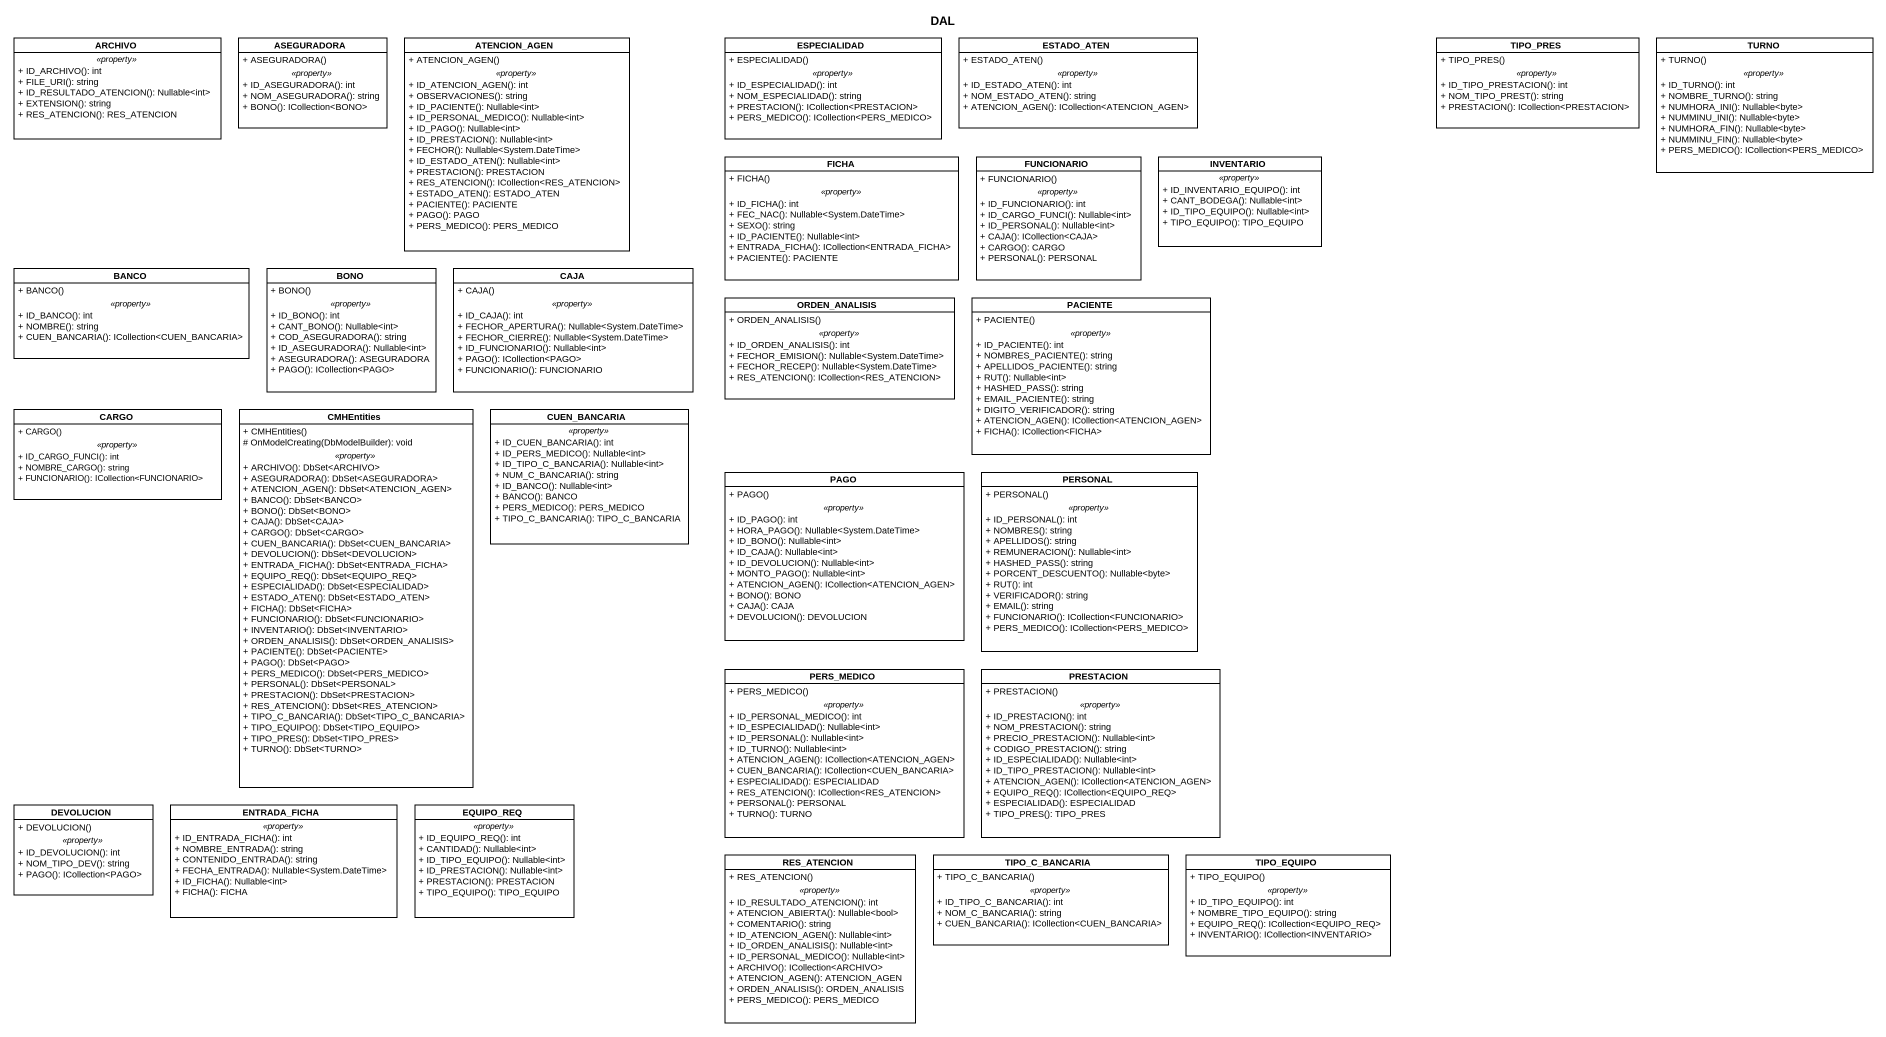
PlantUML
@startuml
title DAL
hide circle
hide empty members
skinparam classAttributeIconSize 0
class ARCHIVO {
  .. <<property>> ..
  + ID_ARCHIVO(): int
  + FILE_URI(): string
  + ID_RESULTADO_ATENCION(): Nullable<int>
  + EXTENSION(): string
  + RES_ATENCION(): RES_ATENCION
}
class ASEGURADORA {
  + ASEGURADORA()
  .. <<property>> ..
  + ID_ASEGURADORA(): int
  + NOM_ASEGURADORA(): string
  + BONO(): ICollection<BONO>
}
class ATENCION_AGEN {
  + ATENCION_AGEN()
  .. <<property>> ..
  + ID_ATENCION_AGEN(): int
  + OBSERVACIONES(): string
  + ID_PACIENTE(): Nullable<int>
  + ID_PERSONAL_MEDICO(): Nullable<int>
  + ID_PAGO(): Nullable<int>
  + ID_PRESTACION(): Nullable<int>
  + FECHOR(): Nullable<System.DateTime>
  + ID_ESTADO_ATEN(): Nullable<int>
  + PRESTACION(): PRESTACION
  + RES_ATENCION(): ICollection<RES_ATENCION>
  + ESTADO_ATEN(): ESTADO_ATEN
  + PACIENTE(): PACIENTE
  + PAGO(): PAGO
  + PERS_MEDICO(): PERS_MEDICO
}
class ESPECIALIDAD {
  + ESPECIALIDAD()
  .. <<property>> ..
  + ID_ESPECIALIDAD(): int
  + NOM_ESPECIALIDAD(): string
  + PRESTACION(): ICollection<PRESTACION>
  + PERS_MEDICO(): ICollection<PERS_MEDICO>
}
class ESTADO_ATEN {
  + ESTADO_ATEN()
  .. <<property>> ..
  + ID_ESTADO_ATEN(): int
  + NOM_ESTADO_ATEN(): string
  + ATENCION_AGEN(): ICollection<ATENCION_AGEN>
}
class TIPO_PRES {
  + TIPO_PRES()
  .. <<property>> ..
  + ID_TIPO_PRESTACION(): int
  + NOM_TIPO_PREST(): string
  + PRESTACION(): ICollection<PRESTACION>
}
class TURNO {
  + TURNO()
  .. <<property>> ..
  + ID_TURNO(): int
  + NOMBRE_TURNO(): string
  + NUMHORA_INI(): Nullable<byte>
  + NUMMINU_INI(): Nullable<byte>
  + NUMHORA_FIN(): Nullable<byte>
  + NUMMINU_FIN(): Nullable<byte>
  + PERS_MEDICO(): ICollection<PERS_MEDICO>
}
class FICHA {
  + FICHA()
  .. <<property>> ..
  + ID_FICHA(): int
  + FEC_NAC(): Nullable<System.DateTime>
  + SEXO(): string
  + ID_PACIENTE(): Nullable<int>
  + ENTRADA_FICHA(): ICollection<ENTRADA_FICHA>
  + PACIENTE(): PACIENTE
}
class FUNCIONARIO {
  + FUNCIONARIO()
  .. <<property>> ..
  + ID_FUNCIONARIO(): int
  + ID_CARGO_FUNCI(): Nullable<int>
  + ID_PERSONAL(): Nullable<int>
  + CAJA(): ICollection<CAJA>
  + CARGO(): CARGO
  + PERSONAL(): PERSONAL
}
class INVENTARIO {
  .. <<property>> ..
  + ID_INVENTARIO_EQUIPO(): int
  + CANT_BODEGA(): Nullable<int>
  + ID_TIPO_EQUIPO(): Nullable<int>
  + TIPO_EQUIPO(): TIPO_EQUIPO
}
class BANCO {
  + BANCO()
  .. <<property>> ..
  + ID_BANCO(): int
  + NOMBRE(): string
  + CUEN_BANCARIA(): ICollection<CUEN_BANCARIA>
}
class BONO {
  + BONO()
  .. <<property>> ..
  + ID_BONO(): int
  + CANT_BONO(): Nullable<int>
  + COD_ASEGURADORA(): string
  + ID_ASEGURADORA(): Nullable<int>
  + ASEGURADORA(): ASEGURADORA
  + PAGO(): ICollection<PAGO>
}
class CAJA {
  + CAJA()
  .. <<property>> ..
  + ID_CAJA(): int
  + FECHOR_APERTURA(): Nullable<System.DateTime>
  + FECHOR_CIERRE(): Nullable<System.DateTime>
  + ID_FUNCIONARIO(): Nullable<int>
  + PAGO(): ICollection<PAGO>
  + FUNCIONARIO(): FUNCIONARIO
}
class ORDEN_ANALISIS {
  + ORDEN_ANALISIS()
  .. <<property>> ..
  + ID_ORDEN_ANALISIS(): int
  + FECHOR_EMISION(): Nullable<System.DateTime>
  + FECHOR_RECEP(): Nullable<System.DateTime>
  + RES_ATENCION(): ICollection<RES_ATENCION>
}
class PACIENTE {
  + PACIENTE()
  .. <<property>> ..
  + ID_PACIENTE(): int
  + NOMBRES_PACIENTE(): string
  + APELLIDOS_PACIENTE(): string
  + RUT(): Nullable<int>
  + HASHED_PASS(): string
  + EMAIL_PACIENTE(): string
  + DIGITO_VERIFICADOR(): string
  + ATENCION_AGEN(): ICollection<ATENCION_AGEN>
  + FICHA(): ICollection<FICHA>
}
class CARGO {
  + CARGO()
  .. <<property>> ..
  + ID_CARGO_FUNCI(): int
  + NOMBRE_CARGO(): string
  + FUNCIONARIO(): ICollection<FUNCIONARIO>
}
class CMHEntities {
  + CMHEntities()
  # OnModelCreating(DbModelBuilder): void
  .. <<property>> ..
  + ARCHIVO(): DbSet<ARCHIVO>
  + ASEGURADORA(): DbSet<ASEGURADORA>
  + ATENCION_AGEN(): DbSet<ATENCION_AGEN>
  + BANCO(): DbSet<BANCO>
  + BONO(): DbSet<BONO>
  + CAJA(): DbSet<CAJA>
  + CARGO(): DbSet<CARGO>
  + CUEN_BANCARIA(): DbSet<CUEN_BANCARIA>
  + DEVOLUCION(): DbSet<DEVOLUCION>
  + ENTRADA_FICHA(): DbSet<ENTRADA_FICHA>
  + EQUIPO_REQ(): DbSet<EQUIPO_REQ>
  + ESPECIALIDAD(): DbSet<ESPECIALIDAD>
  + ESTADO_ATEN(): DbSet<ESTADO_ATEN>
  + FICHA(): DbSet<FICHA>
  + FUNCIONARIO(): DbSet<FUNCIONARIO>
  + INVENTARIO(): DbSet<INVENTARIO>
  + ORDEN_ANALISIS(): DbSet<ORDEN_ANALISIS>
  + PACIENTE(): DbSet<PACIENTE>
  + PAGO(): DbSet<PAGO>
  + PERS_MEDICO(): DbSet<PERS_MEDICO>
  + PERSONAL(): DbSet<PERSONAL>
  + PRESTACION(): DbSet<PRESTACION>
  + RES_ATENCION(): DbSet<RES_ATENCION>
  + TIPO_C_BANCARIA(): DbSet<TIPO_C_BANCARIA>
  + TIPO_EQUIPO(): DbSet<TIPO_EQUIPO>
  + TIPO_PRES(): DbSet<TIPO_PRES>
  + TURNO(): DbSet<TURNO>
}
class CUEN_BANCARIA {
  .. <<property>> ..
  + ID_CUEN_BANCARIA(): int
  + ID_PERS_MEDICO(): Nullable<int>
  + ID_TIPO_C_BANCARIA(): Nullable<int>
  + NUM_C_BANCARIA(): string
  + ID_BANCO(): Nullable<int>
  + BANCO(): BANCO
  + PERS_MEDICO(): PERS_MEDICO
  + TIPO_C_BANCARIA(): TIPO_C_BANCARIA
}
class PAGO {
  + PAGO()
  .. <<property>> ..
  + ID_PAGO(): int
  + HORA_PAGO(): Nullable<System.DateTime>
  + ID_BONO(): Nullable<int>
  + ID_CAJA(): Nullable<int>
  + ID_DEVOLUCION(): Nullable<int>
  + MONTO_PAGO(): Nullable<int>
  + ATENCION_AGEN(): ICollection<ATENCION_AGEN>
  + BONO(): BONO
  + CAJA(): CAJA
  + DEVOLUCION(): DEVOLUCION
}
class PERSONAL {
  + PERSONAL()
  .. <<property>> ..
  + ID_PERSONAL(): int
  + NOMBRES(): string
  + APELLIDOS(): string
  + REMUNERACION(): Nullable<int>
  + HASHED_PASS(): string
  + PORCENT_DESCUENTO(): Nullable<byte>
  + RUT(): int
  + VERIFICADOR(): string
  + EMAIL(): string
  + FUNCIONARIO(): ICollection<FUNCIONARIO>
  + PERS_MEDICO(): ICollection<PERS_MEDICO>
}
class PERS_MEDICO {
  + PERS_MEDICO()
  .. <<property>> ..
  + ID_PERSONAL_MEDICO(): int
  + ID_ESPECIALIDAD(): Nullable<int>
  + ID_PERSONAL(): Nullable<int>
  + ID_TURNO(): Nullable<int>
  + ATENCION_AGEN(): ICollection<ATENCION_AGEN>
  + CUEN_BANCARIA(): ICollection<CUEN_BANCARIA>
  + ESPECIALIDAD(): ESPECIALIDAD
  + RES_ATENCION(): ICollection<RES_ATENCION>
  + PERSONAL(): PERSONAL
  + TURNO(): TURNO
}
class PRESTACION {
  + PRESTACION()
  .. <<property>> ..
  + ID_PRESTACION(): int
  + NOM_PRESTACION(): string
  + PRECIO_PRESTACION(): Nullable<int>
  + CODIGO_PRESTACION(): string
  + ID_ESPECIALIDAD(): Nullable<int>
  + ID_TIPO_PRESTACION(): Nullable<int>
  + ATENCION_AGEN(): ICollection<ATENCION_AGEN>
  + EQUIPO_REQ(): ICollection<EQUIPO_REQ>
  + ESPECIALIDAD(): ESPECIALIDAD
  + TIPO_PRES(): TIPO_PRES
}
class DEVOLUCION {
  + DEVOLUCION()
  .. <<property>> ..
  + ID_DEVOLUCION(): int
  + NOM_TIPO_DEV(): string
  + PAGO(): ICollection<PAGO>
}
class ENTRADA_FICHA {
  .. <<property>> ..
  + ID_ENTRADA_FICHA(): int
  + NOMBRE_ENTRADA(): string
  + CONTENIDO_ENTRADA(): string
  + FECHA_ENTRADA(): Nullable<System.DateTime>
  + ID_FICHA(): Nullable<int>
  + FICHA(): FICHA
}
class EQUIPO_REQ {
  .. <<property>> ..
  + ID_EQUIPO_REQ(): int
  + CANTIDAD(): Nullable<int>
  + ID_TIPO_EQUIPO(): Nullable<int>
  + ID_PRESTACION(): Nullable<int>
  + PRESTACION(): PRESTACION
  + TIPO_EQUIPO(): TIPO_EQUIPO
}
class RES_ATENCION {
  + RES_ATENCION()
  .. <<property>> ..
  + ID_RESULTADO_ATENCION(): int
  + ATENCION_ABIERTA(): Nullable<bool>
  + COMENTARIO(): string
  + ID_ATENCION_AGEN(): Nullable<int>
  + ID_ORDEN_ANALISIS(): Nullable<int>
  + ID_PERSONAL_MEDICO(): Nullable<int>
  + ARCHIVO(): ICollection<ARCHIVO>
  + ATENCION_AGEN(): ATENCION_AGEN
  + ORDEN_ANALISIS(): ORDEN_ANALISIS
  + PERS_MEDICO(): PERS_MEDICO
}
class TIPO_C_BANCARIA {
  + TIPO_C_BANCARIA()
  .. <<property>> ..
  + ID_TIPO_C_BANCARIA(): int
  + NOM_C_BANCARIA(): string
  + CUEN_BANCARIA(): ICollection<CUEN_BANCARIA>
}
class TIPO_EQUIPO {
  + TIPO_EQUIPO()
  .. <<property>> ..
  + ID_TIPO_EQUIPO(): int
  + NOMBRE_TIPO_EQUIPO(): string
  + EQUIPO_REQ(): ICollection<EQUIPO_REQ>
  + INVENTARIO(): ICollection<INVENTARIO>
}
@enduml
